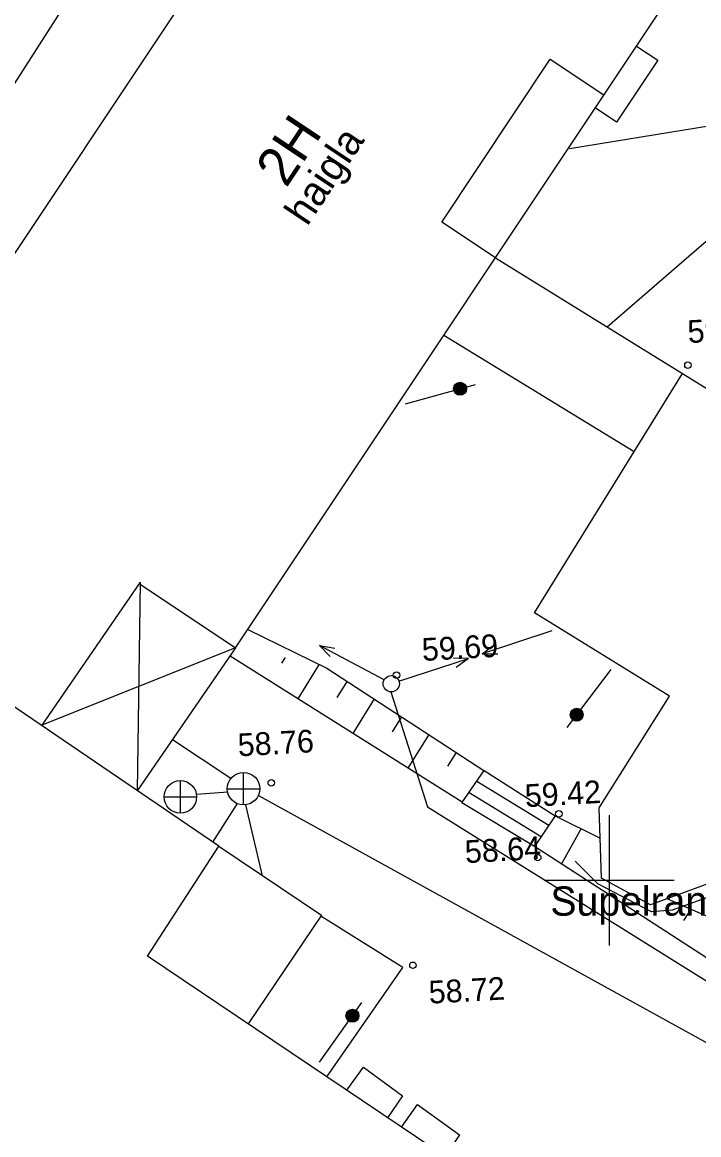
# Model space of a CAD drawing. Extents: x 640381 to 641880, y 6456421 to 6457292.
# Drawn here: x 641531.96 to 641552.75, y 6456892.18 to 6456926.39 of the extents above; entities that cross this region are included whole.
import ezdxf

# ---------------------------------------------------------------- set-up
doc = ezdxf.new("R2010")
doc.units = 0
for name, color, linetype in [('HALJASTUS', 7, 'Continuous'), ('HOONE', 7, 'Continuous'), ('HOONEDET', 7, 'Continuous'), ('KKAEV', 7, 'Continuous'), ('KORGUS', 7, 'Continuous'), ('KTRASS', 7, 'Continuous'), ('MPKAABEL', 7, 'Continuous'), ('MPOHULIIN', 7, 'Continuous'), ('PIIR', 7, 'Continuous'), ('POST', 7, 'Continuous'), ('RELJEEF', 7, 'Continuous'), ('SIOHULIIN', 7, 'Continuous'), ('TEE', 7, 'Continuous'), ('TTRASS', 7, 'Continuous'), ('VORK', 7, 'Continuous')]:
    doc.layers.add(name, color=color, linetype=linetype)

msp = doc.modelspace()

# ---------------------------------------------------------------- linework, layer by layer
at = {"layer": 'HALJASTUS'}
msp.add_lwpolyline([(641554.557, 6456900.022), (641551.934, 6456899.084), (641551.298, 6456899.028), (641549.654, 6456899.893), (641548.95, 6456900.59)], dxfattribs=at)
at = {"layer": 'HOONE'}
for p, q in [((641550.835, 6456925.658), (641551.491, 6456925.221)), ((641544.859, 6456920.243), (641548.191, 6456925.251)), ((641548.191, 6456925.251), (641549.836, 6456924.156)), ((641551.491, 6456925.221), (641550.227, 6456923.321)), ((641550.227, 6456923.321), (641549.571, 6456923.758)), ((641546.504, 6456919.148), (641544.859, 6456920.243))]:
    msp.add_line(p, q, dxfattribs=at)
for points in [[(641552.72, 6456928.49), (641542.42, 6456935.35), (641525.306, 6456909.66)], [(641535.556, 6456909.125), (641538.52, 6456907.15), (641552.72, 6456928.49)], [(641552.257, 6456915.585), (641562.92, 6456908.983), (641558.392, 6456901.619), (641555.601, 6456903.338), (641553.674, 6456900.124), (641551.267, 6456899.242), (641549.761, 6456900.067), (641549.693, 6456902.229), (641551.852, 6456905.664), (641547.704, 6456908.231), (641552.257, 6456915.585)], [(641525.306, 6456909.66), (641522.3, 6456911.65), (641513, 6456897.61), (641528.79, 6456886.93), (641529.42, 6456887.89), (641534.35, 6456884.61), (641531.43, 6456880.21), (641546.47, 6456870.01), (641544.84, 6456867.6), (641547.63, 6456865.62), (641560.057, 6456857.127), (641570.125, 6456871.657), (641566.675, 6456874.057), (641554.905, 6456882.055), (641556.229, 6456883.918), (641535.812, 6456897.672), (641537.998, 6456901.05), (641525.345, 6456909.673)], [(641535.585, 6456909.167), (641532.563, 6456904.771)], [(641538.52, 6456907.15), (641535.498, 6456902.753)]]:
    msp.add_lwpolyline(points, dxfattribs=at)
at = {"layer": 'HOONEDET'}
for p, q in [((641544.917, 6456916.763), (641550.771, 6456913.184)), ((641545.931, 6456903.05), (641548.148, 6456901.698)), ((641545.693, 6456902.705), (641547.914, 6456901.347))]:
    msp.add_line(p, q, dxfattribs=at)
for points in [[(641546.504, 6456919.148), (641552.257, 6456915.585)], [(641535.585, 6456909.167), (641535.498, 6456902.753)], [(641538.52, 6456907.15), (641532.563, 6456904.771)], [(641547.708, 6456901.037), (641545.471, 6456902.383), (641546.155, 6456903.375), (641548.341, 6456901.988), (641547.708, 6456901.037)], [(641537.998, 6456901.05), (641541.155, 6456898.927), (641538.906, 6456895.588)], [(641541.938, 6456893.545), (641542.447, 6456894.253), (641543.644, 6456893.374), (641543.191, 6456892.701)], [(641543.62, 6456892.412), (641544.109, 6456893.111), (641545.404, 6456892.173), (641544.958, 6456891.511)]]:
    msp.add_lwpolyline(points, dxfattribs=at)
at = {"layer": 'KKAEV'}
for p, q in [((641538.762, 6456902.318), (641538.762, 6456903.318)), ((641536.821, 6456902.067), (641536.821, 6456903.067)), ((641536.321, 6456902.567), (641537.321, 6456902.567)), ((641538.262, 6456902.818), (641539.262, 6456902.818))]:
    msp.add_line(p, q, dxfattribs=at)
for centre in [(641538.762, 6456902.818), (641536.821, 6456902.567)]:
    msp.add_circle(centre, 0.5, dxfattribs=at)
at = {"layer": 'KORGUS'}
for centre in [(641552.42, 6456915.843), (641543.465, 6456906.312), (641539.616, 6456902.997), (641548.452, 6456902.044), (641547.802, 6456900.701), (641543.969, 6456897.387)]:
    msp.add_circle(centre, 0.1, dxfattribs=at)
at = {"layer": 'KTRASS'}
msp.add_line((641539.217, 6456902.609), (641565.224, 6456888.251), dxfattribs=at)
for points in [[(641555.764, 6456923.631), (641548.784, 6456922.492)], [(641538.376, 6456903.136), (641536.578, 6456904.324)], [(641538.275, 6456902.709), (641537.316, 6456902.642)], [(641538.566, 6456902.358), (641537.807, 6456901.177)], [(641539.348, 6456900.141), (641538.832, 6456902.323)]]:
    msp.add_lwpolyline(points, dxfattribs=at)
at = {"layer": 'MPKAABEL'}
msp.add_lwpolyline([(641543.287, 6456905.795), (641544.419, 6456902.259), (641553.464, 6456896.611), (641554.436, 6456896.263), (641568.038, 6456894.31)], dxfattribs=at)
at = {"layer": 'MPOHULIIN'}
for p, q in [((641548.234, 6456907.67), (641546.097, 6456906.966)), ((641548.472, 6456907.748), (641548.472, 6456907.748)), ((641541.098, 6456907.225), (641541.424, 6456906.88)), ((641541.098, 6456907.225), (641541.566, 6456907.143)), ((641543.081, 6456906.163), (641541.098, 6456907.225)), ((641546.097, 6456906.966), (641546.48, 6456907.248)), ((641543.539, 6456906.123), (641545.676, 6456906.827)), ((641545.676, 6456906.827), (641545.2, 6456906.828)), ((641545.676, 6456906.827), (641545.293, 6456906.545)), ((641546.097, 6456906.966), (641546.573, 6456906.964)), ((641543.301, 6456906.045), (641543.301, 6456906.045)), ((641543.301, 6456906.045), (641543.301, 6456906.045))]:
    msp.add_line(p, q, dxfattribs=at)
at = {"layer": 'POST'}
msp.add_circle((641543.301, 6456906.045), 0.25, dxfattribs=at)
at = {"layer": 'RELJEEF'}
for p, q in [((641540.04, 6456906.857), (641539.931, 6456906.682)), ((641541.086, 6456906.643), (641540.427, 6456905.584)), ((641541.942, 6456906.124), (641541.632, 6456905.625)), ((641542.781, 6456905.577), (641542.122, 6456904.516)), ((641543.62, 6456905.029), (641543.333, 6456904.568)), ((641544.459, 6456904.482), (641543.816, 6456903.448)), ((641545.298, 6456903.935), (641545.033, 6456903.51)), ((641548.341, 6456901.988), (641549.722, 6456901.301)), ((641549.135, 6456901.593), (641548.53, 6456900.504)), ((641552.51, 6456899.118), (641552.286, 6456898.768))]:
    msp.add_line(p, q, dxfattribs=at)
for points in [[(641538.895, 6456907.714), (641541.326, 6456906.526), (641546.176, 6456903.362)], [(641551.792, 6456899.435), (641553.14, 6456898.84), (641554.382, 6456898.853), (641556.359, 6456899.51)]]:
    msp.add_lwpolyline(points, dxfattribs=at)
at = {"layer": 'SIOHULIIN'}
for p, q in [((641543.735, 6456914.649), (641545.895, 6456915.249)), ((641543.494, 6456914.583), (641543.494, 6456914.583)), ((641550.206, 6456906.683), (641550.206, 6456906.683)), ((641550.055, 6456906.484), (641548.701, 6456904.698)), ((641541.101, 6456894.411), (641542.397, 6456896.239)), ((641540.956, 6456894.207), (641540.956, 6456894.207))]:
    msp.add_line(p, q, dxfattribs=at)
for centre, radius in [((641545.416, 6456915.116), 0.199), ((641545.416, 6456915.116), 0.19), ((641545.416, 6456915.116), 0.18), ((641545.416, 6456915.116), 0.171), ((641545.416, 6456915.116), 0.162), ((641545.416, 6456915.116), 0.152), ((641545.416, 6456915.116), 0.143), ((641545.416, 6456915.116), 0.133), ((641545.416, 6456915.116), 0.124), ((641545.416, 6456915.116), 0.114), ((641545.416, 6456915.116), 0.105), ((641545.416, 6456915.116), 0.0953), ((641545.416, 6456915.116), 0.0858), ((641545.416, 6456915.116), 0.0763), ((641545.416, 6456915.116), 0.0669), ((641545.416, 6456915.116), 0.0574), ((641545.416, 6456915.116), 0.0479), ((641545.416, 6456915.116), 0.0385), ((641545.416, 6456915.116), 0.029), ((641545.416, 6456915.116), 0.0195), ((641545.416, 6456915.116), 0.0101), ((641545.416, 6456915.116), 0.00061), ((641549.001, 6456905.093), 0.199), ((641549.001, 6456905.093), 0.19), ((641549.001, 6456905.093), 0.18), ((641549.001, 6456905.093), 0.171), ((641549.001, 6456905.093), 0.162), ((641549.001, 6456905.093), 0.152), ((641549.001, 6456905.093), 0.143), ((641549.001, 6456905.093), 0.133), ((641549.001, 6456905.093), 0.124), ((641549.001, 6456905.093), 0.114), ((641549.001, 6456905.093), 0.105), ((641549.001, 6456905.093), 0.0953), ((641549.001, 6456905.093), 0.0858), ((641549.001, 6456905.093), 0.0763), ((641549.001, 6456905.093), 0.0669), ((641549.001, 6456905.093), 0.0574), ((641549.001, 6456905.093), 0.0479), ((641549.001, 6456905.093), 0.0385), ((641549.001, 6456905.093), 0.029), ((641549.001, 6456905.093), 0.0195), ((641549.001, 6456905.093), 0.0101), ((641549.001, 6456905.093), 0.00061), ((641542.11, 6456895.834), 0.199), ((641542.11, 6456895.834), 0.19), ((641542.11, 6456895.834), 0.18), ((641542.11, 6456895.834), 0.171), ((641542.11, 6456895.834), 0.162), ((641542.11, 6456895.834), 0.152), ((641542.11, 6456895.834), 0.143), ((641542.11, 6456895.834), 0.133), ((641542.11, 6456895.834), 0.124), ((641542.11, 6456895.834), 0.114), ((641542.11, 6456895.834), 0.105), ((641542.11, 6456895.834), 0.0953), ((641542.11, 6456895.834), 0.0858), ((641542.11, 6456895.834), 0.0763), ((641542.11, 6456895.834), 0.0669), ((641542.11, 6456895.834), 0.0574), ((641542.11, 6456895.834), 0.0479), ((641542.11, 6456895.834), 0.0385), ((641542.11, 6456895.834), 0.029), ((641542.11, 6456895.834), 0.0195), ((641542.11, 6456895.834), 0.0101), ((641542.11, 6456895.834), 0.00061)]:
    msp.add_circle(centre, radius, dxfattribs=at)
at = {"layer": 'TEE'}
msp.add_line((641545.482, 6456902.399), (641538.349, 6456906.893), dxfattribs=at)
for points in [[(641549.933, 6456917.025), (641553.356, 6456919.983), (641553.972, 6456920.802), (641555.204, 6456922.639)], [(641556.816, 6456898.485), (641553.337, 6456897.396), (641547.708, 6456901.037)], [(641541.327, 6456893.957), (641543.654, 6456897.321), (641541.135, 6456898.897)]]:
    msp.add_lwpolyline(points, dxfattribs=at)
at = {"layer": 'TTRASS'}
msp.add_line((641537.95, 6456934.23), (641523.13, 6456911.11), dxfattribs=at)
at = {"layer": 'VORK'}
for p, q in [((641550, 6456902), (641550, 6456898)), ((641548, 6456900), (641552, 6456900))]:
    msp.add_line(p, q, dxfattribs=at)

# ---------------------------------------------------------------- texts
at = {"layer": 'HOONE'}
for s, height, p in [('2H', 1.2, (641540.073, 6456921.271)), ('haigla', 0.9, (641540.72, 6456920.091))]:
    msp.add_text(s, height=height, rotation=56.3285, dxfattribs=at).set_placement(p)
at = {"layer": 'KORGUS'}
for s, p in [('59.65', (641552.43, 6456916.521)), ('59.69', (641544.264, 6456906.745)), ('58.76', (641538.602, 6456903.811)), ('59.42', (641547.426, 6456902.249)), ('58.64', (641545.584, 6456900.527)), ('58.72', (641544.472, 6456896.205))]:
    msp.add_text(s, height=0.7, rotation=3.2331, dxfattribs=at).set_placement(p)
at = {"layer": 'PIIR'}
msp.add_text('Supelranna tn 19 // 21 // 23', height=0.9, dxfattribs=at).set_placement((641548.193, 6456898.913))

doc.saveas('drawing.dxf')
